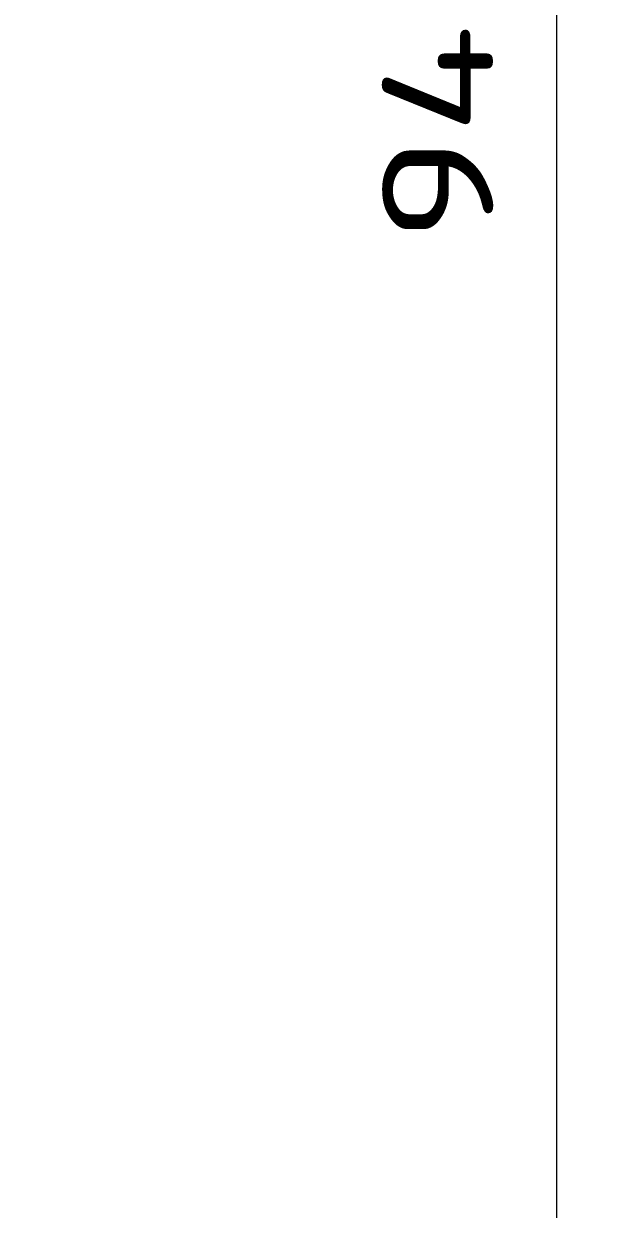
# Model space of a CAD drawing. Extents: x 23 to 417, y 3 to 294.
# Drawn here: x 273.52 to 292.31, y 90.53 to 127.9 of the extents above; entities that cross this region are included whole.
import ezdxf
from ezdxf.enums import TextEntityAlignment as Align

# ---------------------------------------------------------------- set-up
doc = ezdxf.new("R2010")
doc.units = 0
doc.layers.get('0').update_dxf_attribs({"lineweight": 13})
doc.styles.get("Standard").update_dxf_attribs({"font": 'isocp.shx'})
doc.dimstyles.get("Standard").update_dxf_attribs({"dimtxt": 2.5, "dimasz": 2.5, "dimexe": 1.25, "dimexo": 0.625, "dimtad": 1, "dimtxsty": 'Standard', "dimcen": 2.5, "dimadec": 0, "dimazin": 0, "dimtfac": 1, "dimtmove": 0, "dimatfit": 0, "dimfxl": 0, "dimarcsym": 0})

# ---------------------------------------------------------------- blocks, each defined once
blk = doc.blocks.new('*D83')
at = {"color": 7, "lineweight": 13, "transparency": 16777216}
for p, q in [((257.163, 182.527), (292.311, 182.527)), ((290.311, 88.053), (290.311, 182.527)), ((257.163, 88.053), (292.311, 88.053))]:
    blk.add_line(p, q, dxfattribs=at)
for points in [[(290.828, 180.595), (290.311, 182.527), (289.793, 180.595)], [(289.793, 89.985), (290.311, 88.053), (290.828, 89.985)]]:
    blk.add_lwpolyline(points, dxfattribs=at)
for s, height, width, p, p2 in [(']', 3.5, 1.552525, (288.311, 150.586), (288.311, 151.944)), ('3.72', 3.5, 1.436744, (288.311, 137.969), (288.311, 149.586)), ('[', 3.5, 1.552525, (288.311, 135.611), (288.311, 136.969)), ('/', 1, 1.818182, (287.061, 133.611), (287.061, 134.611)), ('94.5', 3.5, 1.385838, (288.311, 120.994), (288.311, 132.611))]:
    blk.add_text(s, height=height, rotation=90, dxfattribs=dict(at, width=width)).set_placement(p, p2, align=Align.FIT)

msp = doc.modelspace()

# ---------------------------------------------------------------- dimensions: what is measured, and where the dimension line sits
at = {"color": 0, "lineweight": 0}
dim = msp.add_linear_dim(base=(290.311, 182.527), p1=(256.163, 88.053), p2=(256.163, 182.527), angle=90, dimstyle='Standard', dxfattribs=at)
dim.commit()
dim.dimension.update_dxf_attribs({"geometry": '*D83', "text_midpoint": (290.311, 136.469), "dimtype": 161})

doc.saveas('drawing.dxf')
